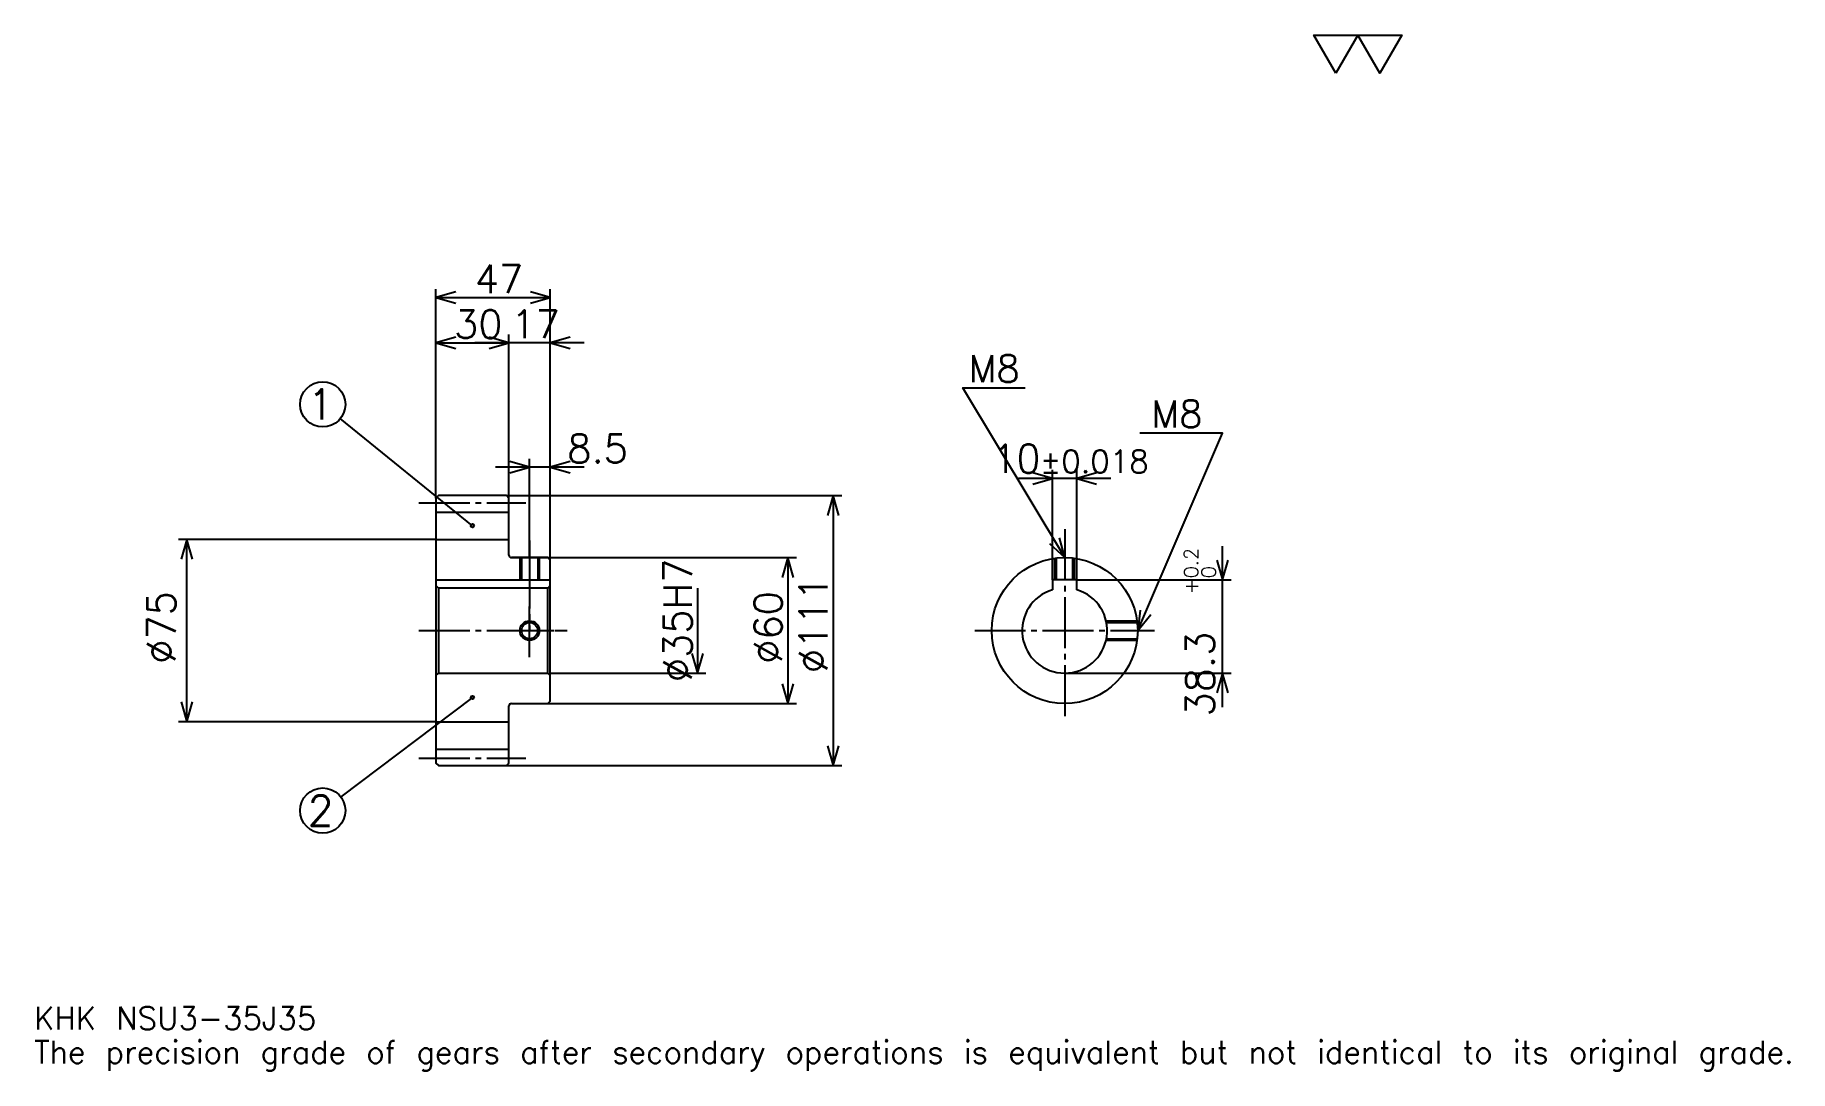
# Model space of a CAD drawing. Extents: x 24 to 745, y 9 to 434.
import ezdxf

# ---------------------------------------------------------------- set-up
doc = ezdxf.new("R2010")
doc.units = 0
doc.linetypes.add('DASHDOT', pattern=[27.913044, 20.934783, -2.326087, 2.326087, -2.326087])
doc.layers.get('0').update_dxf_attribs({"linetype": 'CONTINUOUS'})
doc.layers.add('DASHDOT', color=6, linetype='DASHDOT')
doc.styles.add('KANJI', font='TXT', dxfattribs={"bigfont": 'BIGFONT'})

msp = doc.modelspace()

# ---------------------------------------------------------------- linework, layer by layer
at = {"color": 5}
for p, q in [((188.413055, 245.07608), (188.413055, 329.978271)), ((188.413055, 326.489136), (235.413055, 326.489136)), ((235.413055, 245.07608), (235.413055, 329.978271)), ((218.413055, 245.07608), (218.413055, 311.369568)), ((188.413055, 307.880432), (218.413055, 307.880432)), ((249.369568, 307.880432), (204.456528, 307.880432)), ((203.413055, 232.70108), (149.117706, 276.736908)), ((226.913055, 245.07608), (226.913055, 260.195648)), ((249.369568, 256.706512), (212.956528, 256.706512)), ((441.847839, 210.376083), (441.847839, 255.630432)), ((451.847839, 210.376083), (451.847839, 255.630432)), ((465.804352, 252.141296), (427.891296, 252.141296)), ((188.413055, 244.07608), (188.413055, 245.07608)), ((217.413055, 245.07608), (235.413055, 245.07608)), ((218.413055, 244.07608), (218.413055, 245.07608)), ((226.913055, 219.57608), (226.913055, 245.07608)), ((226.913055, 219.57608), (226.913055, 245.07608)), ((235.413055, 245.07608), (355.206543, 245.07608)), ((235.413055, 218.57608), (235.413055, 245.07608)), ((351.717407, 245.07608), (351.717407, 134.07608)), ((188.413055, 227.07608), (82.576103, 227.07608)), ((86.065231, 152.07608), (86.065231, 227.07608)), ((511.739136, 158.119553), (511.739136, 224.332596)), ((219.413055, 219.57608), (235.413055, 219.57608)), ((235.413055, 219.57608), (336.597839, 219.57608)), ((333.108704, 219.57608), (333.108704, 159.57608)), ((451.847839, 210.376083), (515.228271, 210.376083)), ((295.891296, 207.07608), (295.891296, 172.07608)), ((235.413055, 172.07608), (299.380432, 172.07608)), ((446.847839, 172.07608), (515.228271, 172.07608)), ((203.413055, 162.07608), (149.312714, 121.166283)), ((219.413055, 159.57608), (235.413055, 159.57608)), ((235.413055, 159.57608), (336.597839, 159.57608)), ((188.413055, 152.07608), (82.576103, 152.07608)), ((217.413055, 134.07608), (235.413055, 134.07608)), ((235.413055, 134.07608), (355.206543, 134.07608))]:
    msp.add_line(p, q, dxfattribs=at)
at = {"color": 4}
for p, q in [((188.413055, 238.32608), (218.413055, 238.32608)), ((188.413055, 227.07608), (218.413055, 227.07608)), ((188.413055, 210.376083), (235.413055, 210.376083)), ((189.413055, 207.07608), (189.413055, 172.07608)), ((234.413055, 207.07608), (235.413055, 208.07608)), ((234.413055, 172.07608), (235.413055, 171.07608)), ((188.413055, 152.07608), (218.413055, 152.07608)), ((188.413055, 140.82608), (218.413055, 140.82608))]:
    msp.add_line(p, q, dxfattribs=at)
at = {"color": 7}
msp.add_lwpolyline([(558.260864, 418.695648), (549.189148, 434.419983), (585.476074, 434.419983), (576.404358, 418.695648), (567.332581, 434.419983), (558.260864, 418.695648)], dxfattribs=at)
at = {"color": 5}
for points in [[(196.554352, 328.815186), (188.413055, 326.489136), (196.554352, 324.163025)], [(227.271759, 324.163025), (235.413055, 326.489136), (227.271759, 328.815186)], [(196.554352, 310.206512), (188.413055, 307.880432), (196.554352, 305.554352)], [(210.271759, 305.554352), (218.413055, 307.880432), (210.271759, 310.206512)], [(210.271759, 305.554352), (218.413055, 307.880432), (210.271759, 310.206512)], [(243.554352, 310.206512), (235.413055, 307.880432), (243.554352, 305.554352)], [(446.847839, 219.57608), (404.978271, 289.358704), (430.565247, 289.358704)], [(476.847839, 189.57608), (511.739136, 270.75), (477.778259, 270.75)], [(218.771759, 254.380432), (226.913055, 256.706512), (218.771759, 259.032593)], [(243.554352, 259.032593), (235.413055, 256.706512), (243.554352, 254.380432)], [(433.706543, 249.815216), (441.847839, 252.141296), (433.706543, 254.467377)], [(459.989136, 254.467377), (451.847839, 252.141296), (459.989136, 249.815216)], [(354.043488, 236.934784), (351.717407, 245.07608), (349.391327, 236.934784)], [(88.391319, 218.934784), (86.065231, 227.07608), (83.739143, 218.934784)], [(440.664551, 225.360428), (446.847839, 219.57608), (444.653778, 227.753952)], [(335.434784, 211.434784), (333.108704, 219.57608), (330.782623, 211.434784)], [(509.413055, 218.51738), (511.739136, 210.376083), (514.065186, 218.51738)], [(477.925812, 197.974274), (476.847839, 189.57608), (482.19986, 196.137131)], [(293.565216, 180.217377), (295.891296, 172.07608), (298.217407, 180.217377)], [(330.782623, 167.717377), (333.108704, 159.57608), (335.434784, 167.717377)], [(514.065186, 163.934784), (511.739136, 172.07608), (509.413055, 163.934784)], [(83.739143, 160.217377), (86.065231, 152.07608), (88.391319, 160.217377)], [(349.391327, 142.217377), (351.717407, 134.07608), (354.043488, 142.217377)]]:
    msp.add_lwpolyline(points, dxfattribs=at)
at = {"color": 4}
for points in [[(218.413055, 220.57608), (218.413055, 244.07608), (217.413055, 245.07608), (189.413055, 245.07608), (188.413055, 244.07608), (188.413055, 171.07608)], [(219.413055, 159.57608), (234.413055, 159.57608), (235.413055, 160.57608), (235.413055, 218.57608), (234.413055, 219.57608), (219.413055, 219.57608)], [(222.913055, 219.57608), (222.913055, 210.376083)], [(223.588058, 219.57608), (223.588058, 210.376083)], [(230.238052, 219.57608), (230.238052, 210.376083)], [(230.913055, 219.57608), (230.913055, 210.376083)], [(442.847839, 210.376083), (442.847839, 219.308212)], [(443.522827, 210.376083), (443.522827, 219.391251)], [(450.172852, 210.376083), (450.172852, 219.391251)], [(450.847839, 210.376083), (450.847839, 219.308212)], [(451.847839, 206.346588), (451.847839, 210.376083), (441.847839, 210.376083), (441.847839, 206.346588)], [(188.413055, 171.07608), (189.413055, 172.07608), (234.413055, 172.07608), (234.413055, 207.07608), (189.413055, 207.07608), (188.413055, 208.07608)], [(463.884552, 193.57608), (476.579987, 193.57608)], [(464.029053, 192.901077), (476.662994, 192.901077)], [(463.884552, 185.57608), (476.579987, 185.57608)], [(464.029053, 186.251083), (476.662994, 186.251083)], [(188.413055, 171.07608), (188.413055, 135.07608), (189.413055, 134.07608), (217.413055, 134.07608), (218.413055, 135.07608), (218.413055, 158.57608)]]:
    msp.add_lwpolyline(points, dxfattribs=at)
at = {"color": 5}
for centre, radius in [((141.891312, 282.597809), 9.304348), ((203.413055, 232.70108), 0.697826), ((203.413055, 162.07608), 0.697826), ((141.891312, 115.554344), 9.304348)]:
    msp.add_circle(centre, radius, dxfattribs=at)
at = {"color": 4}
for centre, radius in [((446.847839, 189.57608), 30), ((226.913055, 189.57608), 3.325)]:
    msp.add_circle(centre, radius, dxfattribs=at)
at = {"color": 7}
msp.add_circle((226.913055, 189.57608), 4, dxfattribs=at)
at = {"color": 4}
for centre, radius, start, end in [((219.413055, 220.57608), 1, 180, 270), ((446.847839, 189.57608), 17.5, 106.601549926, 73.398450074), ((219.413055, 158.57608), 1, 90, 180)]:
    msp.add_arc(centre, radius, start, end, dxfattribs=at)
at = {"layer": 'DASHDOT', "color": 7}
for p, q in [((181.434799, 242.07608), (225.391312, 242.07608)), ((446.847839, 231.206512), (446.847839, 152.597824)), ((226.913055, 219.57608), (226.913055, 189.57608)), ((181.434799, 189.57608), (242.391312, 189.57608)), ((409.869568, 189.57608), (483.826111, 189.57608)), ((181.434799, 137.07608), (225.391312, 137.07608))]:
    msp.add_line(p, q, dxfattribs=at)
for points in [[(226.913055, 226.554337), (226.913055, 203.397827)], [(226.913055, 178.597824), (226.913055, 200.554337)], [(215.934799, 189.57608), (237.891312, 189.57608)]]:
    msp.add_lwpolyline(points, dxfattribs=at)

# ---------------------------------------------------------------- texts
at = {"color": 7, "style": 'KANJI'}
for s, height, p in [('47', 11.630435, (204.353271, 328.349976)), ('30', 11.630435, (195.853271, 309.741302)), ('17', 11.630435, (219.353271, 309.741302)), ('M8', 11.165218, (407.304382, 291.684784)), ('1', 12.405797, (135.688416, 276.394928)), ('M8', 11.165218, (482.43042, 273.07608)), ('8.5', 11.630435, (242.391312, 258.567383)), ('10', 11.630435, (417.025085, 254.467377)), ('%%p0.018', 9.304348, (436.679108, 254.467377)), ('2', 12.405797, (135.688416, 109.351448)), ('KHK NSU3-35J35', 9.304348, (23.26087, 25.586956)), ('The precision grade of gears after secondary operations is equivalent but not identical to its original grade.', 9.304348, (23.26087, 11.630435))]:
    msp.add_text(s, height=height, dxfattribs=at).set_placement(p)
for s, height, p in [('%%c35H7', 11.630435, (293.565216, 168.35054)), ('0.2', 5.815217, (501.736969, 211.087708)), ('+', 5.815217, (501.736969, 204.574677)), ('0', 5.815217, (508.947845, 211.087708)), ('%%c75', 11.630435, (81.413055, 175.910324)), ('%%c60', 11.630435, (330.782623, 175.910324)), ('%%c111', 11.630435, (349.391327, 172.130432)), ('38.3', 11.630435, (508.25, 154.233551))]:
    msp.add_text(s, height=height, rotation=90, dxfattribs=at).set_placement(p)

doc.saveas('drawing.dxf')
